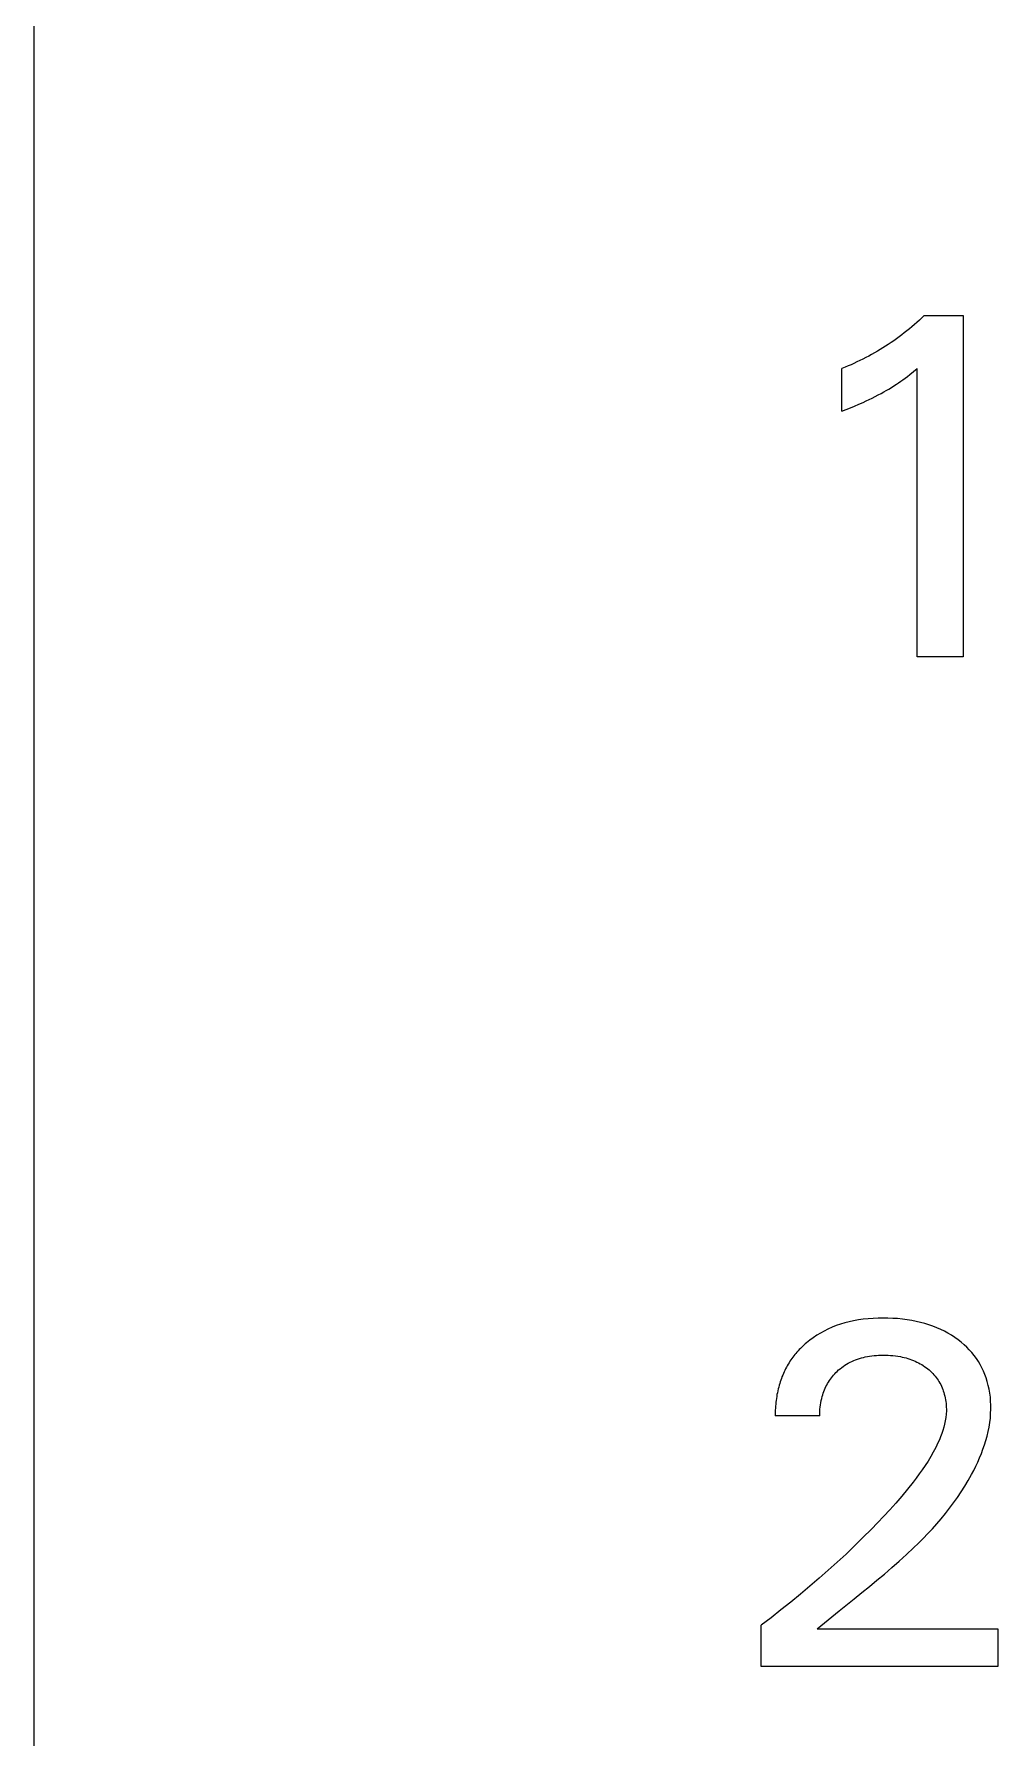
# Model space of a CAD drawing. Extents: x 10 to 622, y -523 to 292.
# Drawn here: x 279.28 to 280.246, y 103.135 to 104.844 of the extents above; entities that cross this region are included whole.
import ezdxf

# ---------------------------------------------------------------- set-up
doc = ezdxf.new("R2010")
doc.units = 0
doc.header["$LTSCALE"] = 5
doc.header["$MEASUREMENT"] = 0
doc.layers.get('0').update_dxf_attribs({"linetype": 'CONTINUOUS'})

msp = doc.modelspace()

# ---------------------------------------------------------------- linework, layer by layer
at = {"color": 7, "linetype": 'Continuous'}
for p, q in [((279.2797, 91.5843), (279.2797, 118.1094)), ((279.2797, 101.4856), (279.2797, 118.1094)), ((279.2797, 91.5843), (279.2797, 118.1094)), ((279.2797, 101.4856), (279.2797, 118.1094)), ((280.1673, 104.5569), (280.1648, 104.5546)), ((280.1697, 104.5591), (280.1673, 104.5569)), ((280.1721, 104.5614), (280.1697, 104.5591)), ((280.1721, 104.5614), (280.2111, 104.5614)), ((280.2111, 104.5614), (280.2111, 104.2191)), ((280.1469, 104.54), (280.1442, 104.5381)), ((280.1495, 104.542), (280.1469, 104.54)), ((280.1521, 104.544), (280.1495, 104.542)), ((280.1547, 104.5461), (280.1521, 104.544)), ((280.1573, 104.5482), (280.1547, 104.5461)), ((280.1598, 104.5503), (280.1573, 104.5482)), ((280.1623, 104.5524), (280.1598, 104.5503)), ((280.1648, 104.5546), (280.1623, 104.5524)), ((280.1194, 104.5224), (280.1165, 104.5208)), ((280.1222, 104.524), (280.1194, 104.5224)), ((280.1251, 104.5256), (280.1222, 104.524)), ((280.1279, 104.5273), (280.1251, 104.5256)), ((280.1306, 104.529), (280.1279, 104.5273)), ((280.1334, 104.5307), (280.1306, 104.529)), ((280.1361, 104.5325), (280.1334, 104.5307)), ((280.1389, 104.5343), (280.1361, 104.5325)), ((280.1415, 104.5362), (280.1389, 104.5343)), ((280.1442, 104.5381), (280.1415, 104.5362)), ((280.0927, 104.5097), (280.0896, 104.5085)), ((280.0896, 104.4655), (280.0896, 104.5085)), ((280.0957, 104.5109), (280.0927, 104.5097)), ((280.0987, 104.5122), (280.0957, 104.5109)), ((280.1017, 104.5135), (280.0987, 104.5122)), ((280.1047, 104.5149), (280.1017, 104.5135)), ((280.1077, 104.5163), (280.1047, 104.5149)), ((280.1106, 104.5178), (280.1077, 104.5163)), ((280.1136, 104.5193), (280.1106, 104.5178)), ((280.1165, 104.5208), (280.1136, 104.5193)), ((280.1576, 104.5023), (280.1613, 104.5052)), ((280.1613, 104.5052), (280.165, 104.5082)), ((280.165, 104.2191), (280.165, 104.5082)), ((280.1367, 104.4878), (280.1392, 104.4894)), ((280.1392, 104.4894), (280.1418, 104.491)), ((280.1418, 104.491), (280.1443, 104.4926)), ((280.1443, 104.4926), (280.1464, 104.4941)), ((280.1464, 104.4941), (280.1486, 104.4955)), ((280.1486, 104.4955), (280.1507, 104.4971)), ((280.1507, 104.4971), (280.153, 104.4988)), ((280.153, 104.4988), (280.1553, 104.5005)), ((280.1553, 104.5005), (280.1576, 104.5023)), ((280.1023, 104.4707), (280.1066, 104.4725)), ((280.1066, 104.4725), (280.1108, 104.4744)), ((280.1108, 104.4744), (280.1138, 104.4758)), ((280.1138, 104.4758), (280.1169, 104.4773)), ((280.1169, 104.4773), (280.1199, 104.4787)), ((280.1199, 104.4787), (280.123, 104.4803)), ((280.123, 104.4803), (280.126, 104.4818)), ((280.126, 104.4818), (280.129, 104.4834)), ((280.129, 104.4834), (280.1316, 104.4849)), ((280.1316, 104.4849), (280.1341, 104.4863)), ((280.1341, 104.4863), (280.1367, 104.4878)), ((280.0896, 104.4655), (280.0939, 104.4672)), ((280.0939, 104.4672), (280.0981, 104.4689)), ((280.0981, 104.4689), (280.1023, 104.4707)), ((280.2111, 104.2191), (280.165, 104.2191)), ((280.0838, 103.5485), (280.0797, 103.5468)), ((280.0881, 103.5499), (280.0838, 103.5485)), ((280.0924, 103.5512), (280.0881, 103.5499)), ((280.0968, 103.5523), (280.0924, 103.5512)), ((280.1012, 103.5533), (280.0968, 103.5523)), ((280.1061, 103.5542), (280.1012, 103.5533)), ((280.111, 103.5549), (280.1061, 103.5542)), ((280.1159, 103.5554), (280.111, 103.5549)), ((280.1209, 103.5558), (280.1159, 103.5554)), ((280.1259, 103.556), (280.1209, 103.5558)), ((280.1308, 103.5561), (280.1259, 103.556)), ((280.1357, 103.556), (280.1308, 103.5561)), ((280.1405, 103.5558), (280.1357, 103.556)), ((280.1454, 103.5555), (280.1405, 103.5558)), ((280.1502, 103.555), (280.1454, 103.5555)), ((280.155, 103.5544), (280.1502, 103.555)), ((280.1598, 103.5536), (280.155, 103.5544)), ((280.1641, 103.5528), (280.1598, 103.5536)), ((280.1684, 103.5518), (280.1641, 103.5528)), ((280.1726, 103.5507), (280.1684, 103.5518)), ((280.1768, 103.5494), (280.1726, 103.5507)), ((280.1809, 103.5479), (280.1768, 103.5494)), ((280.0573, 103.5339), (280.054, 103.5312)), ((280.0608, 103.5364), (280.0573, 103.5339)), ((280.0643, 103.5388), (280.0608, 103.5364)), ((280.068, 103.541), (280.0643, 103.5388)), ((280.0717, 103.5431), (280.068, 103.541)), ((280.0755, 103.545), (280.0717, 103.5431)), ((280.0797, 103.5468), (280.0755, 103.545)), ((280.1849, 103.5463), (280.1809, 103.5479)), ((280.1887, 103.5446), (280.1849, 103.5463)), ((280.1924, 103.5428), (280.1887, 103.5446)), ((280.1959, 103.5409), (280.1924, 103.5428)), ((280.1995, 103.5388), (280.1959, 103.5409)), ((280.2029, 103.5365), (280.1995, 103.5388)), ((280.2062, 103.5341), (280.2029, 103.5365)), ((280.2092, 103.5318), (280.2062, 103.5341)), ((280.212, 103.5294), (280.2092, 103.5318)), ((280.0394, 103.5155), (280.0385, 103.5141)), ((280.0404, 103.5168), (280.0394, 103.5155)), ((280.0414, 103.5181), (280.0404, 103.5168)), ((280.0424, 103.5194), (280.0414, 103.5181)), ((280.0435, 103.5207), (280.0424, 103.5194)), ((280.0445, 103.5219), (280.0435, 103.5207)), ((280.0457, 103.5231), (280.0445, 103.5219)), ((280.0468, 103.5244), (280.0457, 103.5231)), ((280.0479, 103.5256), (280.0468, 103.5244)), ((280.0491, 103.5267), (280.0479, 103.5256)), ((280.0503, 103.5279), (280.0491, 103.5267)), ((280.0515, 103.529), (280.0503, 103.5279)), ((280.0527, 103.5301), (280.0515, 103.529)), ((280.054, 103.5312), (280.0527, 103.5301)), ((280.1014, 103.5135), (280.1033, 103.5142)), ((280.1033, 103.5142), (280.1052, 103.5149)), ((280.1052, 103.5149), (280.1071, 103.5156)), ((280.1071, 103.5156), (280.1091, 103.5162)), ((280.1091, 103.5162), (280.1111, 103.5167)), ((280.1111, 103.5167), (280.113, 103.5172)), ((280.113, 103.5172), (280.1152, 103.5176)), ((280.1152, 103.5176), (280.1174, 103.518)), ((280.1174, 103.518), (280.1197, 103.5183)), ((280.1197, 103.5183), (280.1219, 103.5186)), ((280.1219, 103.5186), (280.1241, 103.5187)), ((280.1241, 103.5187), (280.1264, 103.5189)), ((280.1264, 103.5189), (280.1286, 103.519)), ((280.1286, 103.519), (280.1308, 103.519)), ((280.1308, 103.519), (280.1333, 103.519)), ((280.1333, 103.519), (280.1358, 103.5189)), ((280.1358, 103.5189), (280.1383, 103.5187)), ((280.1383, 103.5187), (280.1408, 103.5185)), ((280.1408, 103.5185), (280.1433, 103.5182)), ((280.1433, 103.5182), (280.1457, 103.5179)), ((280.1457, 103.5179), (280.1482, 103.5174)), ((280.1482, 103.5174), (280.1501, 103.517)), ((280.1501, 103.517), (280.152, 103.5166)), ((280.152, 103.5166), (280.1539, 103.5161)), ((280.1539, 103.5161), (280.1558, 103.5156)), ((280.1558, 103.5156), (280.1577, 103.515)), ((280.1577, 103.515), (280.1595, 103.5143)), ((280.1595, 103.5143), (280.1613, 103.5136)), ((280.2147, 103.5269), (280.212, 103.5294)), ((280.2173, 103.5242), (280.2147, 103.5269)), ((280.2198, 103.5214), (280.2173, 103.5242)), ((280.2222, 103.5186), (280.2198, 103.5214)), ((280.2244, 103.5156), (280.2222, 103.5186)), ((280.2264, 103.5125), (280.2244, 103.5156)), ((280.0295, 103.4971), (280.0289, 103.4954)), ((280.0302, 103.4987), (280.0295, 103.4971)), ((280.0309, 103.5004), (280.0302, 103.4987)), ((280.0316, 103.502), (280.0309, 103.5004)), ((280.0324, 103.5036), (280.0316, 103.502)), ((280.0331, 103.5052), (280.0324, 103.5036)), ((280.034, 103.5068), (280.0331, 103.5052)), ((280.0348, 103.5083), (280.034, 103.5068)), ((280.0357, 103.5098), (280.0348, 103.5083)), ((280.0366, 103.5113), (280.0357, 103.5098)), ((280.0375, 103.5127), (280.0366, 103.5113)), ((280.0385, 103.5141), (280.0375, 103.5127)), ((280.079, 103.4962), (280.0801, 103.4976)), ((280.0801, 103.4976), (280.0812, 103.4989)), ((280.0812, 103.4989), (280.0824, 103.5002)), ((280.0824, 103.5002), (280.0836, 103.5014)), ((280.0836, 103.5014), (280.0849, 103.5026)), ((280.0849, 103.5026), (280.0863, 103.504)), ((280.0863, 103.504), (280.0878, 103.5052)), ((280.0878, 103.5052), (280.0894, 103.5065)), ((280.0894, 103.5065), (280.091, 103.5076)), ((280.091, 103.5076), (280.0926, 103.5087)), ((280.0926, 103.5087), (280.0943, 103.5098)), ((280.0943, 103.5098), (280.096, 103.5108)), ((280.096, 103.5108), (280.0977, 103.5117)), ((280.0977, 103.5117), (280.0995, 103.5126)), ((280.0995, 103.5126), (280.1014, 103.5135)), ((280.1613, 103.5136), (280.1631, 103.5128)), ((280.1631, 103.5128), (280.1648, 103.512)), ((280.1648, 103.512), (280.1665, 103.5112)), ((280.1665, 103.5112), (280.1681, 103.5103)), ((280.1681, 103.5103), (280.1697, 103.5094)), ((280.1697, 103.5094), (280.1712, 103.5084)), ((280.1712, 103.5084), (280.1728, 103.5073)), ((280.1728, 103.5073), (280.1743, 103.5062)), ((280.1743, 103.5062), (280.1757, 103.5051)), ((280.1757, 103.5051), (280.177, 103.504)), ((280.177, 103.504), (280.1783, 103.5028)), ((280.1783, 103.5028), (280.1795, 103.5017)), ((280.1795, 103.5017), (280.1807, 103.5004)), ((280.1807, 103.5004), (280.1819, 103.4992)), ((280.1819, 103.4992), (280.183, 103.4979)), ((280.183, 103.4979), (280.1841, 103.4966)), ((280.2283, 103.5094), (280.2264, 103.5125)), ((280.23, 103.5061), (280.2283, 103.5094)), ((280.2315, 103.5028), (280.23, 103.5061)), ((280.2329, 103.4994), (280.2315, 103.5028)), ((280.2342, 103.496), (280.2329, 103.4994)), ((280.0249, 103.4812), (280.0245, 103.4793)), ((280.0253, 103.4831), (280.0249, 103.4812)), ((280.0258, 103.485), (280.0253, 103.4831)), ((280.0262, 103.4869), (280.0258, 103.485)), ((280.0267, 103.4887), (280.0262, 103.4869)), ((280.0272, 103.4904), (280.0267, 103.4887)), ((280.0277, 103.4921), (280.0272, 103.4904)), ((280.0283, 103.4938), (280.0277, 103.4921)), ((280.0289, 103.4954), (280.0283, 103.4938)), ((280.0703, 103.479), (280.0708, 103.4807)), ((280.0708, 103.4807), (280.0714, 103.4824)), ((280.0714, 103.4824), (280.0721, 103.484)), ((280.0721, 103.484), (280.0728, 103.4857)), ((280.0728, 103.4857), (280.0735, 103.4873)), ((280.0735, 103.4873), (280.0743, 103.4889)), ((280.0743, 103.4889), (280.0752, 103.4904)), ((280.0752, 103.4904), (280.0761, 103.4919)), ((280.0761, 103.4919), (280.077, 103.4934)), ((280.077, 103.4934), (280.078, 103.4948)), ((280.078, 103.4948), (280.079, 103.4962)), ((280.1841, 103.4966), (280.1851, 103.4952)), ((280.1851, 103.4952), (280.186, 103.4938)), ((280.186, 103.4938), (280.1869, 103.4923)), ((280.1869, 103.4923), (280.1878, 103.4908)), ((280.1878, 103.4908), (280.1886, 103.4893)), ((280.1886, 103.4893), (280.1893, 103.4878)), ((280.1893, 103.4878), (280.19, 103.4862)), ((280.19, 103.4862), (280.1906, 103.4846)), ((280.1906, 103.4846), (280.1912, 103.483)), ((280.1912, 103.483), (280.1917, 103.4814)), ((280.1917, 103.4814), (280.1922, 103.4797)), ((280.2353, 103.4925), (280.2342, 103.496)), ((280.2363, 103.4886), (280.2353, 103.4925)), ((280.2372, 103.4847), (280.2363, 103.4886)), ((280.2378, 103.4808), (280.2372, 103.4847)), ((280.2384, 103.4768), (280.2378, 103.4808)), ((280.0229, 103.4657), (280.0228, 103.4638)), ((280.0228, 103.4638), (280.0228, 103.4619)), ((280.0231, 103.4677), (280.0229, 103.4657)), ((280.0232, 103.4696), (280.0231, 103.4677)), ((280.0234, 103.4716), (280.0232, 103.4696)), ((280.0236, 103.4735), (280.0234, 103.4716)), ((280.0239, 103.4754), (280.0236, 103.4735)), ((280.0242, 103.4774), (280.0239, 103.4754)), ((280.0245, 103.4793), (280.0242, 103.4774)), ((280.0675, 103.4624), (280.0676, 103.4646)), ((280.0676, 103.4646), (280.0678, 103.4668)), ((280.0678, 103.4668), (280.0681, 103.469)), ((280.0681, 103.469), (280.0685, 103.4712)), ((280.0685, 103.4712), (280.0689, 103.4734)), ((280.0689, 103.4734), (280.0693, 103.4755)), ((280.0693, 103.4755), (280.0698, 103.4773)), ((280.0698, 103.4773), (280.0703, 103.479)), ((280.1922, 103.4797), (280.1927, 103.4779)), ((280.1927, 103.4779), (280.1931, 103.476)), ((280.1931, 103.476), (280.1934, 103.4742)), ((280.1934, 103.4742), (280.1937, 103.4723)), ((280.1937, 103.4723), (280.194, 103.4704)), ((280.194, 103.4704), (280.1941, 103.4685)), ((280.1941, 103.4685), (280.1942, 103.4666)), ((280.1943, 103.4629), (280.1941, 103.4596)), ((280.1942, 103.4666), (280.1943, 103.4648)), ((280.1943, 103.4648), (280.1943, 103.4629)), ((280.2387, 103.4728), (280.2384, 103.4768)), ((280.2389, 103.4688), (280.2387, 103.4728)), ((280.2387, 103.4603), (280.2389, 103.4648)), ((280.2389, 103.4648), (280.2389, 103.4688)), ((280.0228, 103.4619), (280.0228, 103.4599)), ((280.0228, 103.4599), (280.0228, 103.458)), ((280.0674, 103.458), (280.0228, 103.458)), ((280.0674, 103.4602), (280.0675, 103.4624)), ((280.0674, 103.458), (280.0674, 103.4602)), ((280.1917, 103.4466), (280.1908, 103.4434)), ((280.1925, 103.4498), (280.1917, 103.4466)), ((280.1932, 103.453), (280.1925, 103.4498)), ((280.1937, 103.4563), (280.1932, 103.453)), ((280.1941, 103.4596), (280.1937, 103.4563)), ((280.2362, 103.4422), (280.2371, 103.4467)), ((280.2371, 103.4467), (280.2378, 103.4512)), ((280.2378, 103.4512), (280.2384, 103.4557)), ((280.2384, 103.4557), (280.2387, 103.4603)), ((280.1859, 103.4309), (280.1836, 103.4262)), ((280.1873, 103.434), (280.1859, 103.4309)), ((280.1885, 103.4371), (280.1873, 103.434)), ((280.1897, 103.4402), (280.1885, 103.4371)), ((280.1908, 103.4434), (280.1897, 103.4402)), ((280.231, 103.4245), (280.2325, 103.4288)), ((280.2325, 103.4288), (280.2339, 103.4332)), ((280.2339, 103.4332), (280.2351, 103.4377)), ((280.2351, 103.4377), (280.2362, 103.4422)), ((280.1759, 103.4126), (280.1731, 103.4083)), ((280.1786, 103.4171), (280.1759, 103.4126)), ((280.1812, 103.4216), (280.1786, 103.4171)), ((280.1836, 103.4262), (280.1812, 103.4216)), ((280.2257, 103.4116), (280.2276, 103.4158)), ((280.2276, 103.4158), (280.2294, 103.4201)), ((280.2294, 103.4201), (280.231, 103.4245)), ((280.164, 103.3956), (280.1609, 103.3914)), ((280.1671, 103.3997), (280.164, 103.3956)), ((280.1702, 103.404), (280.1671, 103.3997)), ((280.1731, 103.4083), (280.1702, 103.404)), ((280.2163, 103.3932), (280.2196, 103.3991)), ((280.2196, 103.3991), (280.2217, 103.4032)), ((280.2217, 103.4032), (280.2238, 103.4074)), ((280.2238, 103.4074), (280.2257, 103.4116)), ((280.1495, 103.3775), (280.1437, 103.3706)), ((280.1553, 103.3844), (280.1495, 103.3775)), ((280.1609, 103.3914), (280.1553, 103.3844)), ((280.2055, 103.3762), (280.2092, 103.3818)), ((280.2092, 103.3818), (280.2128, 103.3874)), ((280.2128, 103.3874), (280.2163, 103.3932)), ((280.1377, 103.3639), (280.1316, 103.3573)), ((280.1437, 103.3706), (280.1377, 103.3639)), ((280.1934, 103.3601), (280.1976, 103.3654)), ((280.1976, 103.3654), (280.2016, 103.3707)), ((280.2016, 103.3707), (280.2055, 103.3762)), ((280.1191, 103.3443), (280.1107, 103.3359)), ((280.1254, 103.3508), (280.1191, 103.3443)), ((280.1316, 103.3573), (280.1254, 103.3508)), ((280.1757, 103.3399), (280.1803, 103.3448)), ((280.1803, 103.3448), (280.1848, 103.3498)), ((280.1848, 103.3498), (280.1892, 103.3549)), ((280.1892, 103.3549), (280.1934, 103.3601)), ((280.1023, 103.3276), (280.0937, 103.3194)), ((280.1107, 103.3359), (280.1023, 103.3276)), ((280.1615, 103.3256), (280.1663, 103.3303)), ((280.1663, 103.3303), (280.1711, 103.3351)), ((280.1711, 103.3351), (280.1757, 103.3399)), ((280.0849, 103.3114), (280.0759, 103.3032)), ((280.0937, 103.3194), (280.0849, 103.3114)), ((280.1397, 103.3058), (280.1471, 103.3123)), ((280.1471, 103.3123), (280.1544, 103.3189)), ((280.1544, 103.3189), (280.1615, 103.3256)), ((280.0667, 103.2951), (280.0575, 103.2871)), ((280.0759, 103.3032), (280.0667, 103.2951)), ((280.1172, 103.2869), (280.1247, 103.2931)), ((280.1247, 103.2931), (280.1323, 103.2994)), ((280.1323, 103.2994), (280.1397, 103.3058)), ((280.0481, 103.2793), (280.0384, 103.2713)), ((280.0575, 103.2871), (280.0481, 103.2793)), ((280.102, 103.2746), (280.1096, 103.2807)), ((280.1096, 103.2807), (280.1172, 103.2869)), ((280.0285, 103.2634), (280.0186, 103.2556)), ((280.0384, 103.2713), (280.0285, 103.2634)), ((280.0794, 103.2564), (280.0869, 103.2625)), ((280.0869, 103.2625), (280.102, 103.2746)), ((280.0186, 103.2556), (280.0086, 103.248)), ((280.0086, 103.2067), (280.0086, 103.248)), ((280.0647, 103.2443), (280.072, 103.2504)), ((280.0647, 103.2443), (280.246, 103.2443)), ((280.072, 103.2504), (280.0794, 103.2564)), ((280.246, 103.2443), (280.246, 103.2067)), ((280.246, 103.2067), (280.0086, 103.2067))]:
    msp.add_line(p, q, dxfattribs=at)

doc.saveas('drawing.dxf')
